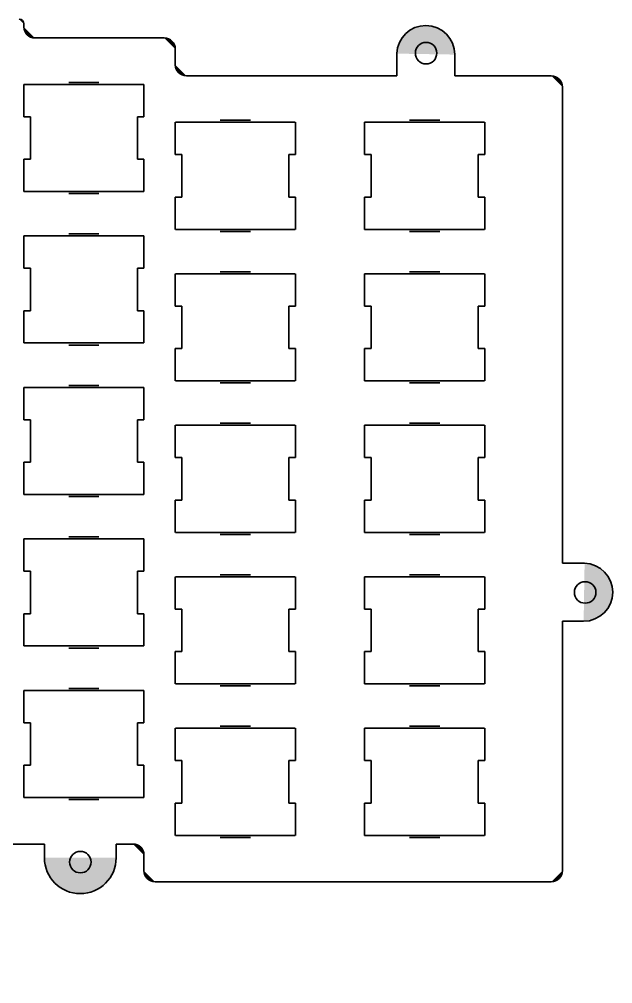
# Model space of a CAD drawing. Header units: inches. Extents: x 20 to 186, y -171 to -37.
# Drawn here: x 111.5 to 186.1, y -159.6 to -38.4 of the extents above; entities that cross this region are included whole.
import ezdxf

# ---------------------------------------------------------------- set-up
doc = ezdxf.new("R2010")
doc.units = ezdxf.units.IN
doc.header["$MEASUREMENT"] = 0
doc.layers.add('Layer 1', color=7, linetype='Continuous')

# ---------------------------------------------------------------- blocks, each defined once
blk = doc.blocks.new('block 8')
at = {"layer": 'Layer 1', "color": 250, "lineweight": 35, "true_color": 0x231f20}
blk.add_open_spline([(162.65, -41.29), (163.4, -41.29), (164, -41.89), (164, -42.64), (164, -43.38), (163.4, -43.99), (162.65, -43.99), (161.91, -43.99), (161.3, -43.38), (161.3, -42.64), (161.3, -41.89), (161.91, -41.29), (162.65, -41.29)], degree=3, knots=[0, 0, 0, 0, 1, 1, 1, 2, 2, 2, 3, 3, 3, 4, 4, 4, 4], dxfattribs=at)
blk = doc.blocks.new('block 9')
at = {"layer": 'Layer 1', "color": 250, "lineweight": 35, "true_color": 0x231f20}
blk.add_open_spline([(182.66, -109.1), (183.4, -109.1), (184.01, -109.71), (184.01, -110.45), (184.01, -111.2), (183.4, -111.8), (182.66, -111.8), (181.91, -111.8), (181.31, -111.2), (181.31, -110.45), (181.31, -109.71), (181.91, -109.1), (182.66, -109.1)], degree=3, knots=[0, 0, 0, 0, 1, 1, 1, 2, 2, 2, 3, 3, 3, 4, 4, 4, 4], dxfattribs=at)
blk = doc.blocks.new('block 11')
at = {"layer": 'Layer 1', "color": 250, "lineweight": 35, "true_color": 0x231f20}
blk.add_open_spline([(119.16, -143.01), (119.9, -143.01), (120.51, -143.62), (120.51, -144.36), (120.51, -145.11), (119.9, -145.71), (119.16, -145.71), (118.41, -145.71), (117.81, -145.11), (117.81, -144.36), (117.81, -143.62), (118.41, -143.01), (119.16, -143.01)], degree=3, knots=[0, 0, 0, 0, 1, 1, 1, 2, 2, 2, 3, 3, 3, 4, 4, 4, 4], dxfattribs=at)
blk = doc.blocks.new('block 14')
at = {"layer": 'Layer 1', "color": 250, "lineweight": 35, "true_color": 0x231f20}
for points in [[(54.89, -53.05), (54.89, -48.98)], [(69.99, -48.98), (54.91, -48.98)], [(70.01, -53.05), (70.01, -48.98)], [(112.87, -50.64), (112.04, -50.64)], [(127.16, -50.64), (126.33, -50.64)], [(55.72, -58.38), (55.72, -53.05)], [(69.18, -58.38), (69.18, -53.05)], [(112.87, -55.97), (112.04, -55.97)], [(127.16, -55.97), (126.33, -55.97)], [(54.89, -62.45), (54.89, -58.38)], [(70.01, -62.45), (70.01, -58.38)], [(69.99, -62.45), (54.91, -62.45)]]:
    blk.add_lwpolyline(points, dxfattribs=at)
blk = doc.blocks.new('block 15')
at = {"layer": 'Layer 1', "color": 250, "lineweight": 35, "true_color": 0x231f20}
for points in [[(121.5, -46.32), (117.69, -46.32)], [(121.5, -60.29), (117.69, -60.29)]]:
    blk.add_lwpolyline(points, dxfattribs=at)
blk = doc.blocks.new('block 16')
at = {"layer": 'Layer 1', "color": 250, "lineweight": 35, "true_color": 0x231f20}
for points in [[(112.04, -50.64), (112.04, -46.57)], [(127.14, -46.57), (112.06, -46.57)], [(127.16, -50.64), (127.16, -46.57)], [(112.87, -55.97), (112.87, -50.64)], [(126.33, -55.97), (126.33, -50.64)], [(112.04, -60.03), (112.04, -55.97)], [(127.16, -60.03), (127.16, -55.97)], [(127.14, -60.03), (112.06, -60.03)], [(154.91, -93.5), (154.91, -89.43)], [(170.01, -89.43), (154.92, -89.43)], [(170.02, -93.5), (170.02, -89.43)], [(155.73, -98.83), (155.73, -93.5)], [(169.19, -98.83), (169.19, -93.5)], [(154.91, -102.9), (154.91, -98.83)], [(170.02, -102.9), (170.02, -98.83)], [(170.01, -102.9), (154.92, -102.9)]]:
    blk.add_lwpolyline(points, dxfattribs=at)
blk = doc.blocks.new('block 17')
at = {"layer": 'Layer 1', "color": 250, "lineweight": 35, "true_color": 0x231f20}
for points in [[(164.37, -89.18), (160.56, -89.18)], [(164.37, -103.15), (160.56, -103.15)]]:
    blk.add_lwpolyline(points, dxfattribs=at)
blk = doc.blocks.new('block 18')
at = {"layer": 'Layer 1', "color": 250, "lineweight": 35, "true_color": 0x231f20}
for points in [[(155.73, -93.5), (154.91, -93.5)], [(170.02, -93.5), (169.19, -93.5)], [(155.73, -98.83), (154.91, -98.83)], [(170.02, -98.83), (169.19, -98.83)], [(155.73, -112.55), (154.91, -112.55)], [(170.02, -112.55), (169.19, -112.55)], [(155.73, -117.88), (154.91, -117.88)], [(170.02, -117.88), (169.19, -117.88)]]:
    blk.add_lwpolyline(points, dxfattribs=at)
blk = doc.blocks.new('block 19')
at = {"layer": 'Layer 1', "color": 250, "lineweight": 35, "true_color": 0x231f20}
for points in [[(164.37, -108.23), (160.56, -108.23)], [(164.37, -122.2), (160.56, -122.2)]]:
    blk.add_lwpolyline(points, dxfattribs=at)
blk = doc.blocks.new('block 20')
at = {"layer": 'Layer 1', "color": 250, "lineweight": 35, "true_color": 0x231f20}
for points in [[(155.73, -55.4), (154.91, -55.4)], [(170.02, -55.4), (169.19, -55.4)], [(155.73, -60.73), (154.91, -60.73)], [(170.02, -60.73), (169.19, -60.73)], [(154.91, -112.55), (154.91, -108.48)], [(170.01, -108.48), (154.92, -108.48)], [(170.02, -112.55), (170.02, -108.48)], [(155.73, -117.88), (155.73, -112.55)], [(169.19, -117.88), (169.19, -112.55)], [(154.91, -121.95), (154.91, -117.88)], [(170.02, -121.95), (170.02, -117.88)], [(170.01, -121.95), (154.92, -121.95)]]:
    blk.add_lwpolyline(points, dxfattribs=at)
blk = doc.blocks.new('block 21')
at = {"layer": 'Layer 1', "color": 250, "lineweight": 35, "true_color": 0x231f20}
for points in [[(164.37, -51.08), (160.56, -51.08)], [(164.37, -65.05), (160.56, -65.05)]]:
    blk.add_lwpolyline(points, dxfattribs=at)
blk = doc.blocks.new('block 22')
at = {"layer": 'Layer 1', "color": 250, "lineweight": 35, "true_color": 0x231f20}
for points in [[(154.91, -55.4), (154.91, -51.33)], [(170.01, -51.33), (154.92, -51.33)], [(170.02, -55.4), (170.02, -51.33)], [(155.73, -60.73), (155.73, -55.4)], [(169.19, -60.73), (169.19, -55.4)], [(154.91, -64.8), (154.91, -60.73)], [(170.02, -64.8), (170.02, -60.73)], [(170.01, -64.8), (154.92, -64.8)], [(154.91, -131.6), (154.91, -127.53)], [(170.01, -127.53), (154.92, -127.53)], [(170.02, -131.6), (170.02, -127.53)], [(155.73, -136.93), (155.73, -131.6)], [(169.19, -136.93), (169.19, -131.6)], [(154.91, -141), (154.91, -136.93)], [(170.02, -141), (170.02, -136.93)], [(170.01, -141), (154.92, -141)]]:
    blk.add_lwpolyline(points, dxfattribs=at)
blk = doc.blocks.new('block 23')
at = {"layer": 'Layer 1', "color": 250, "lineweight": 35, "true_color": 0x231f20}
for points in [[(164.37, -127.28), (160.56, -127.28)], [(164.37, -141.25), (160.56, -141.25)]]:
    blk.add_lwpolyline(points, dxfattribs=at)
blk = doc.blocks.new('block 24')
at = {"layer": 'Layer 1', "color": 250, "lineweight": 35, "true_color": 0x231f20}
for points in [[(154.91, -74.45), (154.91, -70.38)], [(170.01, -70.38), (154.92, -70.38)], [(170.02, -74.45), (170.02, -70.38)], [(155.73, -79.78), (155.73, -74.45)], [(169.19, -79.78), (169.19, -74.45)], [(154.91, -83.85), (154.91, -79.78)], [(170.02, -83.85), (170.02, -79.78)], [(170.01, -83.85), (154.92, -83.85)], [(155.73, -131.6), (154.91, -131.6)], [(170.02, -131.6), (169.19, -131.6)], [(155.73, -136.93), (154.91, -136.93)], [(170.02, -136.93), (169.19, -136.93)]]:
    blk.add_lwpolyline(points, dxfattribs=at)
blk = doc.blocks.new('block 25')
at = {"layer": 'Layer 1', "color": 250, "lineweight": 35, "true_color": 0x231f20}
for points in [[(164.37, -70.13), (160.56, -70.13)], [(164.37, -84.1), (160.56, -84.1)]]:
    blk.add_lwpolyline(points, dxfattribs=at)
blk = doc.blocks.new('block 26')
at = {"layer": 'Layer 1', "color": 250, "lineweight": 35, "true_color": 0x231f20}
for points in [[(155.73, -74.45), (154.91, -74.45)], [(170.02, -74.45), (169.19, -74.45)], [(155.73, -79.78), (154.91, -79.78)], [(170.02, -79.78), (169.19, -79.78)], [(30.3, -148.35), (42.95, -140.13)], [(42.96, -140.12), (45.17, -143.53)], [(44.48, -143.98), (47.39, -148.46)], [(30.28, -148.36), (32.5, -151.77)], [(48.08, -148.01), (50.29, -151.41)], [(33.19, -151.32), (36.09, -155.79)], [(37.63, -159.64), (50.28, -151.42)], [(35.4, -156.24), (37.62, -159.65)]]:
    blk.add_lwpolyline(points, dxfattribs=at)
blk = doc.blocks.new('block 56')
at = {"layer": 'Layer 1', "color": 250, "lineweight": 35, "true_color": 0x231f20}
for points in [[(131.09, -55.4), (131.09, -51.33)], [(146.19, -51.33), (131.11, -51.33)], [(146.21, -55.4), (146.21, -51.33)], [(131.92, -60.73), (131.92, -55.4)], [(145.38, -60.73), (145.38, -55.4)], [(131.09, -64.8), (131.09, -60.73)], [(146.21, -64.8), (146.21, -60.73)], [(146.19, -64.8), (131.11, -64.8)], [(92.99, -86.39), (92.99, -82.32)], [(108.09, -82.32), (93.01, -82.32)], [(108.11, -86.39), (108.11, -82.32)], [(93.82, -91.72), (93.82, -86.39)], [(107.28, -91.72), (107.28, -86.39)], [(92.99, -95.78), (92.99, -91.72)], [(108.11, -95.78), (108.11, -91.72)], [(108.09, -95.78), (93.01, -95.78)]]:
    blk.add_lwpolyline(points, dxfattribs=at)
blk = doc.blocks.new('block 57')
at = {"layer": 'Layer 1', "color": 250, "lineweight": 35, "true_color": 0x231f20}
for points in [[(140.55, -51.08), (136.74, -51.08)], [(140.55, -65.05), (136.74, -65.05)]]:
    blk.add_lwpolyline(points, dxfattribs=at)
blk = doc.blocks.new('block 58')
at = {"layer": 'Layer 1', "color": 250, "lineweight": 35, "true_color": 0x231f20}
for points in [[(131.92, -55.4), (131.09, -55.4)], [(146.21, -55.4), (145.38, -55.4)], [(131.92, -60.73), (131.09, -60.73)], [(146.21, -60.73), (145.38, -60.73)], [(131.09, -74.45), (131.09, -70.38)], [(146.19, -70.38), (131.11, -70.38)], [(146.21, -74.45), (146.21, -70.38)], [(131.92, -79.78), (131.92, -74.45)], [(145.38, -79.78), (145.38, -74.45)], [(131.09, -83.85), (131.09, -79.78)], [(146.21, -83.85), (146.21, -79.78)], [(146.19, -83.85), (131.11, -83.85)]]:
    blk.add_lwpolyline(points, dxfattribs=at)
blk = doc.blocks.new('block 59')
at = {"layer": 'Layer 1', "color": 250, "lineweight": 35, "true_color": 0x231f20}
for points in [[(140.55, -70.13), (136.74, -70.13)], [(140.55, -84.1), (136.74, -84.1)]]:
    blk.add_lwpolyline(points, dxfattribs=at)
blk = doc.blocks.new('block 60')
at = {"layer": 'Layer 1', "color": 250, "lineweight": 35, "true_color": 0x231f20}
for points in [[(131.92, -74.45), (131.09, -74.45)], [(146.21, -74.45), (145.38, -74.45)], [(131.92, -79.78), (131.09, -79.78)], [(146.21, -79.78), (145.38, -79.78)], [(131.92, -131.6), (131.09, -131.6)], [(146.21, -131.6), (145.38, -131.6)], [(131.92, -136.93), (131.09, -136.93)], [(146.21, -136.93), (145.38, -136.93)]]:
    blk.add_lwpolyline(points, dxfattribs=at)
blk = doc.blocks.new('block 61')
at = {"layer": 'Layer 1', "color": 250, "lineweight": 35, "true_color": 0x231f20}
for points in [[(140.55, -127.28), (136.74, -127.28)], [(140.55, -141.25), (136.74, -141.25)]]:
    blk.add_lwpolyline(points, dxfattribs=at)
blk = doc.blocks.new('block 62')
at = {"layer": 'Layer 1', "color": 250, "lineweight": 35, "true_color": 0x231f20}
for points in [[(131.09, -112.55), (131.09, -108.48)], [(146.19, -108.48), (131.11, -108.48)], [(146.21, -112.55), (146.21, -108.48)], [(131.92, -117.88), (131.92, -112.55)], [(145.38, -117.88), (145.38, -112.55)], [(131.09, -121.95), (131.09, -117.88)], [(146.21, -121.95), (146.21, -117.88)], [(146.19, -121.95), (131.11, -121.95)], [(131.09, -131.6), (131.09, -127.53)], [(146.19, -127.53), (131.11, -127.53)], [(146.21, -131.6), (146.21, -127.53)], [(131.92, -136.93), (131.92, -131.6)], [(145.38, -136.93), (145.38, -131.6)], [(131.09, -141), (131.09, -136.93)], [(146.21, -141), (146.21, -136.93)], [(146.19, -141), (131.11, -141)]]:
    blk.add_lwpolyline(points, dxfattribs=at)
blk = doc.blocks.new('block 63')
at = {"layer": 'Layer 1', "color": 250, "lineweight": 35, "true_color": 0x231f20}
for points in [[(140.55, -108.23), (136.74, -108.23)], [(140.55, -122.2), (136.74, -122.2)]]:
    blk.add_lwpolyline(points, dxfattribs=at)
blk = doc.blocks.new('block 64')
at = {"layer": 'Layer 1', "color": 250, "lineweight": 35, "true_color": 0x231f20}
for points in [[(131.92, -93.5), (131.09, -93.5)], [(146.21, -93.5), (145.38, -93.5)], [(131.92, -98.83), (131.09, -98.83)], [(146.21, -98.83), (145.38, -98.83)], [(131.92, -112.55), (131.09, -112.55)], [(146.21, -112.55), (145.38, -112.55)], [(131.92, -117.88), (131.09, -117.88)], [(146.21, -117.88), (145.38, -117.88)]]:
    blk.add_lwpolyline(points, dxfattribs=at)
blk = doc.blocks.new('block 65')
at = {"layer": 'Layer 1', "color": 250, "lineweight": 35, "true_color": 0x231f20}
for points in [[(140.55, -89.18), (136.74, -89.18)], [(140.55, -103.15), (136.74, -103.15)]]:
    blk.add_lwpolyline(points, dxfattribs=at)
blk = doc.blocks.new('block 66')
at = {"layer": 'Layer 1', "color": 250, "lineweight": 35, "true_color": 0x231f20}
for points in [[(131.09, -93.5), (131.09, -89.43)], [(146.19, -89.43), (131.11, -89.43)], [(146.21, -93.5), (146.21, -89.43)], [(131.92, -98.83), (131.92, -93.5)], [(145.38, -98.83), (145.38, -93.5)], [(131.09, -102.9), (131.09, -98.83)], [(146.21, -102.9), (146.21, -98.83)], [(146.19, -102.9), (131.11, -102.9)], [(112.04, -126.84), (112.04, -122.77)], [(127.14, -122.77), (112.06, -122.77)], [(127.16, -126.84), (127.16, -122.77)], [(112.87, -132.17), (112.87, -126.84)], [(126.33, -132.17), (126.33, -126.84)], [(112.04, -136.23), (112.04, -132.17)], [(127.16, -136.23), (127.16, -132.17)], [(127.14, -136.23), (112.06, -136.23)]]:
    blk.add_lwpolyline(points, dxfattribs=at)
blk = doc.blocks.new('block 67')
at = {"layer": 'Layer 1', "color": 250, "lineweight": 35, "true_color": 0x231f20}
for points in [[(121.5, -122.52), (117.69, -122.52)], [(121.5, -136.49), (117.69, -136.49)]]:
    blk.add_lwpolyline(points, dxfattribs=at)
blk = doc.blocks.new('block 68')
at = {"layer": 'Layer 1', "color": 250, "lineweight": 35, "true_color": 0x231f20}
for points in [[(112.04, -88.74), (112.04, -84.67)], [(127.14, -84.67), (112.06, -84.67)], [(127.16, -88.74), (127.16, -84.67)], [(112.87, -94.07), (112.87, -88.74)], [(126.33, -94.07), (126.33, -88.74)], [(112.04, -98.13), (112.04, -94.07)], [(127.16, -98.13), (127.16, -94.07)], [(127.14, -98.13), (112.06, -98.13)], [(112.87, -126.84), (112.04, -126.84)], [(127.16, -126.84), (126.33, -126.84)], [(112.87, -132.17), (112.04, -132.17)], [(127.16, -132.17), (126.33, -132.17)]]:
    blk.add_lwpolyline(points, dxfattribs=at)
blk = doc.blocks.new('block 69')
at = {"layer": 'Layer 1', "color": 250, "lineweight": 35, "true_color": 0x231f20}
for points in [[(121.5, -84.42), (117.69, -84.42)], [(121.5, -98.39), (117.69, -98.39)]]:
    blk.add_lwpolyline(points, dxfattribs=at)
blk = doc.blocks.new('block 70')
at = {"layer": 'Layer 1', "color": 250, "lineweight": 35, "true_color": 0x231f20}
for points in [[(112.87, -88.74), (112.04, -88.74)], [(127.16, -88.74), (126.33, -88.74)], [(112.87, -94.07), (112.04, -94.07)], [(127.16, -94.07), (126.33, -94.07)], [(112.87, -107.79), (112.04, -107.79)], [(127.16, -107.79), (126.33, -107.79)], [(112.87, -113.12), (112.04, -113.12)], [(127.16, -113.12), (126.33, -113.12)]]:
    blk.add_lwpolyline(points, dxfattribs=at)
blk = doc.blocks.new('block 71')
at = {"layer": 'Layer 1', "color": 250, "lineweight": 35, "true_color": 0x231f20}
for points in [[(121.5, -103.47), (117.69, -103.47)], [(121.5, -117.44), (117.69, -117.44)]]:
    blk.add_lwpolyline(points, dxfattribs=at)
blk = doc.blocks.new('block 72')
at = {"layer": 'Layer 1', "color": 250, "lineweight": 35, "true_color": 0x231f20}
for points in [[(112.04, -69.69), (112.04, -65.62)], [(127.14, -65.62), (112.06, -65.62)], [(127.16, -69.69), (127.16, -65.62)], [(112.87, -75.02), (112.87, -69.69)], [(126.33, -75.02), (126.33, -69.69)], [(112.04, -79.08), (112.04, -75.02)], [(127.16, -79.08), (127.16, -75.02)], [(127.14, -79.08), (112.06, -79.08)], [(112.04, -107.79), (112.04, -103.72)], [(127.14, -103.72), (112.06, -103.72)], [(127.16, -107.79), (127.16, -103.72)], [(112.87, -113.12), (112.87, -107.79)], [(126.33, -113.12), (126.33, -107.79)], [(112.04, -117.18), (112.04, -113.12)], [(127.16, -117.18), (127.16, -113.12)], [(127.14, -117.18), (112.06, -117.18)]]:
    blk.add_lwpolyline(points, dxfattribs=at)
blk = doc.blocks.new('block 73')
at = {"layer": 'Layer 1', "color": 250, "lineweight": 35, "true_color": 0x231f20}
for points in [[(121.5, -65.37), (117.69, -65.37)], [(121.5, -79.34), (117.69, -79.34)]]:
    blk.add_lwpolyline(points, dxfattribs=at)
blk = doc.blocks.new('block 74')
at = {"layer": 'Layer 1', "color": 250, "lineweight": 35, "true_color": 0x231f20}
for points in [[(112.87, -69.69), (112.04, -69.69)], [(127.16, -69.69), (126.33, -69.69)], [(112.87, -75.02), (112.04, -75.02)], [(127.16, -75.02), (126.33, -75.02)]]:
    blk.add_lwpolyline(points, dxfattribs=at)
blk = doc.blocks.new('block 77')
at = {"layer": 'Layer 1', "color": 250, "lineweight": 35, "true_color": 0x231f20}
blk.add_open_spline([(162.65, -41.29), (163.4, -41.29), (164, -41.89), (164, -42.64), (164, -43.38), (163.4, -43.99), (162.65, -43.99), (161.91, -43.99), (161.3, -43.38), (161.3, -42.64), (161.3, -41.89), (161.91, -41.29), (162.65, -41.29)], degree=3, knots=[0, 0, 0, 0, 1, 1, 1, 2, 2, 2, 3, 3, 3, 4, 4, 4, 4], dxfattribs=at)
blk = doc.blocks.new('block 78')
at = {"layer": 'Layer 1', "color": 250, "lineweight": 35, "true_color": 0x231f20}
blk.add_open_spline([(182.66, -109.1), (183.4, -109.1), (184.01, -109.71), (184.01, -110.45), (184.01, -111.2), (183.4, -111.8), (182.66, -111.8), (181.91, -111.8), (181.31, -111.2), (181.31, -110.45), (181.31, -109.71), (181.91, -109.1), (182.66, -109.1)], degree=3, knots=[0, 0, 0, 0, 1, 1, 1, 2, 2, 2, 3, 3, 3, 4, 4, 4, 4], dxfattribs=at)
blk = doc.blocks.new('block 80')
at = {"layer": 'Layer 1', "color": 250, "lineweight": 35, "true_color": 0x231f20}
blk.add_open_spline([(119.16, -143.01), (119.9, -143.01), (120.51, -143.62), (120.51, -144.36), (120.51, -145.11), (119.9, -145.71), (119.16, -145.71), (118.41, -145.71), (117.81, -145.11), (117.81, -144.36), (117.81, -143.62), (118.41, -143.01), (119.16, -143.01)], degree=3, knots=[0, 0, 0, 0, 1, 1, 1, 2, 2, 2, 3, 3, 3, 4, 4, 4, 4], dxfattribs=at)
blk = doc.blocks.new('block 83')
at = {"layer": 'Layer 1', "color": 250, "lineweight": 35, "true_color": 0x231f20}
for points in [[(54.89, -53.05), (54.89, -48.98)], [(69.99, -48.98), (54.91, -48.98)], [(70.01, -53.05), (70.01, -48.98)], [(112.87, -50.64), (112.04, -50.64)], [(127.16, -50.64), (126.33, -50.64)], [(55.72, -58.38), (55.72, -53.05)], [(69.18, -58.38), (69.18, -53.05)], [(112.87, -55.97), (112.04, -55.97)], [(127.16, -55.97), (126.33, -55.97)], [(54.89, -62.45), (54.89, -58.38)], [(70.01, -62.45), (70.01, -58.38)], [(69.99, -62.45), (54.91, -62.45)]]:
    blk.add_lwpolyline(points, dxfattribs=at)
blk = doc.blocks.new('block 84')
at = {"layer": 'Layer 1', "color": 250, "lineweight": 35, "true_color": 0x231f20}
for points in [[(121.5, -46.32), (117.69, -46.32)], [(121.5, -60.29), (117.69, -60.29)]]:
    blk.add_lwpolyline(points, dxfattribs=at)
blk = doc.blocks.new('block 85')
at = {"layer": 'Layer 1', "color": 250, "lineweight": 35, "true_color": 0x231f20}
for points in [[(112.04, -50.64), (112.04, -46.57)], [(127.14, -46.57), (112.06, -46.57)], [(127.16, -50.64), (127.16, -46.57)], [(112.87, -55.97), (112.87, -50.64)], [(126.33, -55.97), (126.33, -50.64)], [(112.04, -60.03), (112.04, -55.97)], [(127.16, -60.03), (127.16, -55.97)], [(127.14, -60.03), (112.06, -60.03)], [(154.91, -93.5), (154.91, -89.43)], [(170.01, -89.43), (154.92, -89.43)], [(170.02, -93.5), (170.02, -89.43)], [(155.73, -98.83), (155.73, -93.5)], [(169.19, -98.83), (169.19, -93.5)], [(154.91, -102.9), (154.91, -98.83)], [(170.02, -102.9), (170.02, -98.83)], [(170.01, -102.9), (154.92, -102.9)]]:
    blk.add_lwpolyline(points, dxfattribs=at)
blk = doc.blocks.new('block 86')
at = {"layer": 'Layer 1', "color": 250, "lineweight": 35, "true_color": 0x231f20}
for points in [[(164.37, -89.18), (160.56, -89.18)], [(164.37, -103.15), (160.56, -103.15)]]:
    blk.add_lwpolyline(points, dxfattribs=at)
blk = doc.blocks.new('block 87')
at = {"layer": 'Layer 1', "color": 250, "lineweight": 35, "true_color": 0x231f20}
for points in [[(155.73, -93.5), (154.91, -93.5)], [(170.02, -93.5), (169.19, -93.5)], [(155.73, -98.83), (154.91, -98.83)], [(170.02, -98.83), (169.19, -98.83)], [(155.73, -112.55), (154.91, -112.55)], [(170.02, -112.55), (169.19, -112.55)], [(155.73, -117.88), (154.91, -117.88)], [(170.02, -117.88), (169.19, -117.88)]]:
    blk.add_lwpolyline(points, dxfattribs=at)
blk = doc.blocks.new('block 88')
at = {"layer": 'Layer 1', "color": 250, "lineweight": 35, "true_color": 0x231f20}
for points in [[(164.37, -108.23), (160.56, -108.23)], [(164.37, -122.2), (160.56, -122.2)]]:
    blk.add_lwpolyline(points, dxfattribs=at)
blk = doc.blocks.new('block 89')
at = {"layer": 'Layer 1', "color": 250, "lineweight": 35, "true_color": 0x231f20}
for points in [[(155.73, -55.4), (154.91, -55.4)], [(170.02, -55.4), (169.19, -55.4)], [(155.73, -60.73), (154.91, -60.73)], [(170.02, -60.73), (169.19, -60.73)], [(154.91, -112.55), (154.91, -108.48)], [(170.01, -108.48), (154.92, -108.48)], [(170.02, -112.55), (170.02, -108.48)], [(155.73, -117.88), (155.73, -112.55)], [(169.19, -117.88), (169.19, -112.55)], [(154.91, -121.95), (154.91, -117.88)], [(170.02, -121.95), (170.02, -117.88)], [(170.01, -121.95), (154.92, -121.95)]]:
    blk.add_lwpolyline(points, dxfattribs=at)
blk = doc.blocks.new('block 90')
at = {"layer": 'Layer 1', "color": 250, "lineweight": 35, "true_color": 0x231f20}
for points in [[(164.37, -51.08), (160.56, -51.08)], [(164.37, -65.05), (160.56, -65.05)]]:
    blk.add_lwpolyline(points, dxfattribs=at)
blk = doc.blocks.new('block 91')
at = {"layer": 'Layer 1', "color": 250, "lineweight": 35, "true_color": 0x231f20}
for points in [[(154.91, -55.4), (154.91, -51.33)], [(170.01, -51.33), (154.92, -51.33)], [(170.02, -55.4), (170.02, -51.33)], [(155.73, -60.73), (155.73, -55.4)], [(169.19, -60.73), (169.19, -55.4)], [(154.91, -64.8), (154.91, -60.73)], [(170.02, -64.8), (170.02, -60.73)], [(170.01, -64.8), (154.92, -64.8)], [(154.91, -131.6), (154.91, -127.53)], [(170.01, -127.53), (154.92, -127.53)], [(170.02, -131.6), (170.02, -127.53)], [(155.73, -136.93), (155.73, -131.6)], [(169.19, -136.93), (169.19, -131.6)], [(154.91, -141), (154.91, -136.93)], [(170.02, -141), (170.02, -136.93)], [(170.01, -141), (154.92, -141)]]:
    blk.add_lwpolyline(points, dxfattribs=at)
blk = doc.blocks.new('block 92')
at = {"layer": 'Layer 1', "color": 250, "lineweight": 35, "true_color": 0x231f20}
for points in [[(164.37, -127.28), (160.56, -127.28)], [(164.37, -141.25), (160.56, -141.25)]]:
    blk.add_lwpolyline(points, dxfattribs=at)
blk = doc.blocks.new('block 93')
at = {"layer": 'Layer 1', "color": 250, "lineweight": 35, "true_color": 0x231f20}
for points in [[(154.91, -74.45), (154.91, -70.38)], [(170.01, -70.38), (154.92, -70.38)], [(170.02, -74.45), (170.02, -70.38)], [(155.73, -79.78), (155.73, -74.45)], [(169.19, -79.78), (169.19, -74.45)], [(154.91, -83.85), (154.91, -79.78)], [(170.02, -83.85), (170.02, -79.78)], [(170.01, -83.85), (154.92, -83.85)], [(155.73, -131.6), (154.91, -131.6)], [(170.02, -131.6), (169.19, -131.6)], [(155.73, -136.93), (154.91, -136.93)], [(170.02, -136.93), (169.19, -136.93)]]:
    blk.add_lwpolyline(points, dxfattribs=at)
blk = doc.blocks.new('block 94')
at = {"layer": 'Layer 1', "color": 250, "lineweight": 35, "true_color": 0x231f20}
for points in [[(164.37, -70.13), (160.56, -70.13)], [(164.37, -84.1), (160.56, -84.1)]]:
    blk.add_lwpolyline(points, dxfattribs=at)
blk = doc.blocks.new('block 95')
at = {"layer": 'Layer 1', "color": 250, "lineweight": 35, "true_color": 0x231f20}
for points in [[(155.73, -74.45), (154.91, -74.45)], [(170.02, -74.45), (169.19, -74.45)], [(155.73, -79.78), (154.91, -79.78)], [(170.02, -79.78), (169.19, -79.78)], [(30.3, -148.35), (42.95, -140.13)], [(42.96, -140.12), (45.17, -143.53)], [(44.48, -143.98), (47.39, -148.46)], [(30.28, -148.36), (32.5, -151.77)], [(48.08, -148.01), (50.29, -151.41)], [(33.19, -151.32), (36.09, -155.79)], [(37.63, -159.64), (50.28, -151.42)], [(35.4, -156.24), (37.62, -159.65)]]:
    blk.add_lwpolyline(points, dxfattribs=at)
blk = doc.blocks.new('block 125')
at = {"layer": 'Layer 1', "color": 250, "lineweight": 35, "true_color": 0x231f20}
for points in [[(131.09, -55.4), (131.09, -51.33)], [(146.19, -51.33), (131.11, -51.33)], [(146.21, -55.4), (146.21, -51.33)], [(131.92, -60.73), (131.92, -55.4)], [(145.38, -60.73), (145.38, -55.4)], [(131.09, -64.8), (131.09, -60.73)], [(146.21, -64.8), (146.21, -60.73)], [(146.19, -64.8), (131.11, -64.8)], [(92.99, -86.39), (92.99, -82.32)], [(108.09, -82.32), (93.01, -82.32)], [(108.11, -86.39), (108.11, -82.32)], [(93.82, -91.72), (93.82, -86.39)], [(107.28, -91.72), (107.28, -86.39)], [(92.99, -95.78), (92.99, -91.72)], [(108.11, -95.78), (108.11, -91.72)], [(108.09, -95.78), (93.01, -95.78)]]:
    blk.add_lwpolyline(points, dxfattribs=at)
blk = doc.blocks.new('block 126')
at = {"layer": 'Layer 1', "color": 250, "lineweight": 35, "true_color": 0x231f20}
for points in [[(140.55, -51.08), (136.74, -51.08)], [(140.55, -65.05), (136.74, -65.05)]]:
    blk.add_lwpolyline(points, dxfattribs=at)
blk = doc.blocks.new('block 127')
at = {"layer": 'Layer 1', "color": 250, "lineweight": 35, "true_color": 0x231f20}
for points in [[(131.92, -55.4), (131.09, -55.4)], [(146.21, -55.4), (145.38, -55.4)], [(131.92, -60.73), (131.09, -60.73)], [(146.21, -60.73), (145.38, -60.73)], [(131.09, -74.45), (131.09, -70.38)], [(146.19, -70.38), (131.11, -70.38)], [(146.21, -74.45), (146.21, -70.38)], [(131.92, -79.78), (131.92, -74.45)], [(145.38, -79.78), (145.38, -74.45)], [(131.09, -83.85), (131.09, -79.78)], [(146.21, -83.85), (146.21, -79.78)], [(146.19, -83.85), (131.11, -83.85)]]:
    blk.add_lwpolyline(points, dxfattribs=at)
blk = doc.blocks.new('block 128')
at = {"layer": 'Layer 1', "color": 250, "lineweight": 35, "true_color": 0x231f20}
for points in [[(140.55, -70.13), (136.74, -70.13)], [(140.55, -84.1), (136.74, -84.1)]]:
    blk.add_lwpolyline(points, dxfattribs=at)
blk = doc.blocks.new('block 129')
at = {"layer": 'Layer 1', "color": 250, "lineweight": 35, "true_color": 0x231f20}
for points in [[(131.92, -74.45), (131.09, -74.45)], [(146.21, -74.45), (145.38, -74.45)], [(131.92, -79.78), (131.09, -79.78)], [(146.21, -79.78), (145.38, -79.78)], [(131.92, -131.6), (131.09, -131.6)], [(146.21, -131.6), (145.38, -131.6)], [(131.92, -136.93), (131.09, -136.93)], [(146.21, -136.93), (145.38, -136.93)]]:
    blk.add_lwpolyline(points, dxfattribs=at)
blk = doc.blocks.new('block 130')
at = {"layer": 'Layer 1', "color": 250, "lineweight": 35, "true_color": 0x231f20}
for points in [[(140.55, -127.28), (136.74, -127.28)], [(140.55, -141.25), (136.74, -141.25)]]:
    blk.add_lwpolyline(points, dxfattribs=at)
blk = doc.blocks.new('block 131')
at = {"layer": 'Layer 1', "color": 250, "lineweight": 35, "true_color": 0x231f20}
for points in [[(131.09, -112.55), (131.09, -108.48)], [(146.19, -108.48), (131.11, -108.48)], [(146.21, -112.55), (146.21, -108.48)], [(131.92, -117.88), (131.92, -112.55)], [(145.38, -117.88), (145.38, -112.55)], [(131.09, -121.95), (131.09, -117.88)], [(146.21, -121.95), (146.21, -117.88)], [(146.19, -121.95), (131.11, -121.95)], [(131.09, -131.6), (131.09, -127.53)], [(146.19, -127.53), (131.11, -127.53)], [(146.21, -131.6), (146.21, -127.53)], [(131.92, -136.93), (131.92, -131.6)], [(145.38, -136.93), (145.38, -131.6)], [(131.09, -141), (131.09, -136.93)], [(146.21, -141), (146.21, -136.93)], [(146.19, -141), (131.11, -141)]]:
    blk.add_lwpolyline(points, dxfattribs=at)
blk = doc.blocks.new('block 132')
at = {"layer": 'Layer 1', "color": 250, "lineweight": 35, "true_color": 0x231f20}
for points in [[(140.55, -108.23), (136.74, -108.23)], [(140.55, -122.2), (136.74, -122.2)]]:
    blk.add_lwpolyline(points, dxfattribs=at)
blk = doc.blocks.new('block 133')
at = {"layer": 'Layer 1', "color": 250, "lineweight": 35, "true_color": 0x231f20}
for points in [[(131.92, -93.5), (131.09, -93.5)], [(146.21, -93.5), (145.38, -93.5)], [(131.92, -98.83), (131.09, -98.83)], [(146.21, -98.83), (145.38, -98.83)], [(131.92, -112.55), (131.09, -112.55)], [(146.21, -112.55), (145.38, -112.55)], [(131.92, -117.88), (131.09, -117.88)], [(146.21, -117.88), (145.38, -117.88)]]:
    blk.add_lwpolyline(points, dxfattribs=at)
blk = doc.blocks.new('block 134')
at = {"layer": 'Layer 1', "color": 250, "lineweight": 35, "true_color": 0x231f20}
for points in [[(140.55, -89.18), (136.74, -89.18)], [(140.55, -103.15), (136.74, -103.15)]]:
    blk.add_lwpolyline(points, dxfattribs=at)
blk = doc.blocks.new('block 135')
at = {"layer": 'Layer 1', "color": 250, "lineweight": 35, "true_color": 0x231f20}
for points in [[(131.09, -93.5), (131.09, -89.43)], [(146.19, -89.43), (131.11, -89.43)], [(146.21, -93.5), (146.21, -89.43)], [(131.92, -98.83), (131.92, -93.5)], [(145.38, -98.83), (145.38, -93.5)], [(131.09, -102.9), (131.09, -98.83)], [(146.21, -102.9), (146.21, -98.83)], [(146.19, -102.9), (131.11, -102.9)], [(112.04, -126.84), (112.04, -122.77)], [(127.14, -122.77), (112.06, -122.77)], [(127.16, -126.84), (127.16, -122.77)], [(112.87, -132.17), (112.87, -126.84)], [(126.33, -132.17), (126.33, -126.84)], [(112.04, -136.23), (112.04, -132.17)], [(127.16, -136.23), (127.16, -132.17)], [(127.14, -136.23), (112.06, -136.23)]]:
    blk.add_lwpolyline(points, dxfattribs=at)
blk = doc.blocks.new('block 136')
at = {"layer": 'Layer 1', "color": 250, "lineweight": 35, "true_color": 0x231f20}
for points in [[(121.5, -122.52), (117.69, -122.52)], [(121.5, -136.49), (117.69, -136.49)]]:
    blk.add_lwpolyline(points, dxfattribs=at)
blk = doc.blocks.new('block 137')
at = {"layer": 'Layer 1', "color": 250, "lineweight": 35, "true_color": 0x231f20}
for points in [[(112.04, -88.74), (112.04, -84.67)], [(127.14, -84.67), (112.06, -84.67)], [(127.16, -88.74), (127.16, -84.67)], [(112.87, -94.07), (112.87, -88.74)], [(126.33, -94.07), (126.33, -88.74)], [(112.04, -98.13), (112.04, -94.07)], [(127.16, -98.13), (127.16, -94.07)], [(127.14, -98.13), (112.06, -98.13)], [(112.87, -126.84), (112.04, -126.84)], [(127.16, -126.84), (126.33, -126.84)], [(112.87, -132.17), (112.04, -132.17)], [(127.16, -132.17), (126.33, -132.17)]]:
    blk.add_lwpolyline(points, dxfattribs=at)
blk = doc.blocks.new('block 138')
at = {"layer": 'Layer 1', "color": 250, "lineweight": 35, "true_color": 0x231f20}
for points in [[(121.5, -84.42), (117.69, -84.42)], [(121.5, -98.39), (117.69, -98.39)]]:
    blk.add_lwpolyline(points, dxfattribs=at)
blk = doc.blocks.new('block 139')
at = {"layer": 'Layer 1', "color": 250, "lineweight": 35, "true_color": 0x231f20}
for points in [[(112.87, -88.74), (112.04, -88.74)], [(127.16, -88.74), (126.33, -88.74)], [(112.87, -94.07), (112.04, -94.07)], [(127.16, -94.07), (126.33, -94.07)], [(112.87, -107.79), (112.04, -107.79)], [(127.16, -107.79), (126.33, -107.79)], [(112.87, -113.12), (112.04, -113.12)], [(127.16, -113.12), (126.33, -113.12)]]:
    blk.add_lwpolyline(points, dxfattribs=at)
blk = doc.blocks.new('block 140')
at = {"layer": 'Layer 1', "color": 250, "lineweight": 35, "true_color": 0x231f20}
for points in [[(121.5, -103.47), (117.69, -103.47)], [(121.5, -117.44), (117.69, -117.44)]]:
    blk.add_lwpolyline(points, dxfattribs=at)
blk = doc.blocks.new('block 141')
at = {"layer": 'Layer 1', "color": 250, "lineweight": 35, "true_color": 0x231f20}
for points in [[(112.04, -69.69), (112.04, -65.62)], [(127.14, -65.62), (112.06, -65.62)], [(127.16, -69.69), (127.16, -65.62)], [(112.87, -75.02), (112.87, -69.69)], [(126.33, -75.02), (126.33, -69.69)], [(112.04, -79.08), (112.04, -75.02)], [(127.16, -79.08), (127.16, -75.02)], [(127.14, -79.08), (112.06, -79.08)], [(112.04, -107.79), (112.04, -103.72)], [(127.14, -103.72), (112.06, -103.72)], [(127.16, -107.79), (127.16, -103.72)], [(112.87, -113.12), (112.87, -107.79)], [(126.33, -113.12), (126.33, -107.79)], [(112.04, -117.18), (112.04, -113.12)], [(127.16, -117.18), (127.16, -113.12)], [(127.14, -117.18), (112.06, -117.18)]]:
    blk.add_lwpolyline(points, dxfattribs=at)
blk = doc.blocks.new('block 142')
at = {"layer": 'Layer 1', "color": 250, "lineweight": 35, "true_color": 0x231f20}
for points in [[(121.5, -65.37), (117.69, -65.37)], [(121.5, -79.34), (117.69, -79.34)]]:
    blk.add_lwpolyline(points, dxfattribs=at)
blk = doc.blocks.new('block 143')
at = {"layer": 'Layer 1', "color": 250, "lineweight": 35, "true_color": 0x231f20}
for points in [[(112.87, -69.69), (112.04, -69.69)], [(127.16, -69.69), (126.33, -69.69)], [(112.87, -75.02), (112.04, -75.02)], [(127.16, -75.02), (126.33, -75.02)]]:
    blk.add_lwpolyline(points, dxfattribs=at)
blk = doc.blocks.new('block 144')
at = {"layer": 'Layer 1', "true_color": 0xc1c230}
h = blk.add_hatch(color=52, dxfattribs=at)
h.dxf.hatch_style = 2
edge = h.paths.add_edge_path()
edge.add_spline(control_points=[(112.04, -38.95), (112.04, -38.64), (111.79, -38.38), (111.47, -38.38), (111.47, -38.38), (111.47, -38.38), (111.47, -38.38)], knot_values=[0, 0, 0, 0, 0.352778, 0.352778, 0.352778, 0.705556, 0.705556, 0.705556, 0.705556], degree=3, periodic=0)
edge.add_line((111.47, -38.38), (112.04, -38.95))
h = blk.add_hatch(color=52, dxfattribs=at)
h.dxf.hatch_style = 2
edge = h.paths.add_edge_path()
edge.add_spline(control_points=[(112.04, -39.33), (112.04, -40.11), (112.67, -40.73), (113.44, -40.73), (113.44, -40.73), (113.44, -40.73), (113.44, -40.73)], knot_values=[0, 0, 0, 0, 0.352778, 0.352778, 0.352778, 0.705556, 0.705556, 0.705556, 0.705556], degree=3, periodic=0)
edge.add_line((113.44, -40.73), (112.04, -39.33))
h = blk.add_hatch(color=52, dxfattribs=at)
h.dxf.hatch_style = 2
edge = h.paths.add_edge_path()
edge.add_spline(control_points=[(166.27, -42.82), (166.28, -40.81), (164.65, -39.17), (162.63, -39.16), (160.65, -39.15), (159.03, -40.72), (158.97, -42.7)], knot_values=[0, 0, 0, 0, 0.352778, 0.352778, 0.352778, 0.705556, 0.705556, 0.705556, 0.705556], degree=3, periodic=0)
edge.add_line((158.97, -42.7), (166.27, -42.82))
h = blk.add_hatch(color=52, dxfattribs=at)
h.dxf.hatch_style = 2
edge = h.paths.add_edge_path()
edge.add_spline(control_points=[(131.09, -42.13), (131.09, -41.36), (130.47, -40.73), (129.7, -40.73), (129.7, -40.73), (129.7, -40.73), (129.7, -40.73)], knot_values=[0, 0, 0, 0, 0.352778, 0.352778, 0.352778, 0.705556, 0.705556, 0.705556, 0.705556], degree=3, periodic=0)
edge.add_line((129.7, -40.73), (131.09, -42.13))
h = blk.add_hatch(color=52, dxfattribs=at)
h.dxf.hatch_style = 2
edge = h.paths.add_edge_path()
edge.add_spline(control_points=[(131.09, -44.1), (131.09, -44.87), (131.72, -45.49), (132.49, -45.49)], knot_values=[0, 0, 0, 0, 0.352778, 0.352778, 0.352778, 0.352778], degree=3, periodic=0)
edge.add_line((132.49, -45.49), (131.09, -44.1))
h = blk.add_hatch(color=52, dxfattribs=at)
h.dxf.hatch_style = 2
edge = h.paths.add_edge_path()
edge.add_spline(control_points=[(179.8, -46.89), (179.8, -46.12), (179.17, -45.49), (178.4, -45.49)], knot_values=[0, 0, 0, 0, 0.352778, 0.352778, 0.352778, 0.352778], degree=3, periodic=0)
edge.add_line((178.4, -45.49), (179.8, -46.89))
h = blk.add_hatch(color=52, dxfattribs=at)
h.dxf.hatch_style = 2
edge = h.paths.add_edge_path()
edge.add_spline(control_points=[(182.47, -114.07), (184.49, -114.08), (186.12, -112.44), (186.12, -110.43), (186.13, -108.45), (184.56, -106.84), (182.59, -106.77)], knot_values=[0, 0, 0, 0, 0.352778, 0.352778, 0.352778, 0.705556, 0.705556, 0.705556, 0.705556], degree=3, periodic=0)
edge.add_line((182.59, -106.77), (182.47, -114.07))
h = blk.add_hatch(color=52, dxfattribs=at)
h.dxf.hatch_style = 2
edge = h.paths.add_edge_path()
edge.add_spline(control_points=[(127.16, -143.47), (127.16, -142.7), (126.53, -142.08), (125.76, -142.08)], knot_values=[0, 0, 0, 0, 0.352778, 0.352778, 0.352778, 0.352778], degree=3, periodic=0)
edge.add_line((125.76, -142.08), (127.16, -143.47))
h = blk.add_hatch(color=52, dxfattribs=at)
h.dxf.hatch_style = 2
edge = h.paths.add_edge_path()
edge.add_spline(control_points=[(114.63, -143.81), (114.63, -146.3), (116.66, -148.32), (119.15, -148.32), (121.64, -148.32), (123.66, -146.3), (123.66, -143.81)], knot_values=[0, 0, 0, 0, 0.352778, 0.352778, 0.352778, 0.705556, 0.705556, 0.705556, 0.705556], degree=3, periodic=0)
edge.add_line((123.66, -143.81), (114.63, -143.81))
h = blk.add_hatch(color=52, dxfattribs=at)
h.dxf.hatch_style = 2
edge = h.paths.add_edge_path()
edge.add_spline(control_points=[(127.16, -145.44), (127.16, -146.21), (127.78, -146.84), (128.55, -146.84), (128.55, -146.84), (128.55, -146.84), (128.55, -146.84)], knot_values=[0, 0, 0, 0, 0.352778, 0.352778, 0.352778, 0.705556, 0.705556, 0.705556, 0.705556], degree=3, periodic=0)
edge.add_line((128.55, -146.84), (127.16, -145.44))
h = blk.add_hatch(color=52, dxfattribs=at)
h.dxf.hatch_style = 2
edge = h.paths.add_edge_path()
edge.add_spline(control_points=[(178.4, -146.84), (179.17, -146.84), (179.8, -146.21), (179.8, -145.44), (179.8, -145.44), (179.8, -145.44), (179.8, -145.44)], knot_values=[0, 0, 0, 0, 0.352778, 0.352778, 0.352778, 0.705556, 0.705556, 0.705556, 0.705556], degree=3, periodic=0)
edge.add_line((179.8, -145.44), (178.4, -146.84))
at = {"layer": 'Layer 1', "color": 250, "lineweight": 35, "true_color": 0x231f20}
for points in [[(112.04, -38.95), (112.04, -39.33)], [(113.44, -40.73), (129.7, -40.73)], [(131.09, -42.13), (131.09, -44.09)], [(158.97, -42.7), (158.97, -45.49)], [(166.27, -42.82), (166.27, -45.49)], [(132.49, -45.49), (158.97, -45.49)], [(166.27, -45.49), (178.4, -45.49)], [(179.8, -106.77), (179.8, -46.89)], [(182.59, -106.77), (179.8, -106.77)], [(182.47, -114.07), (179.8, -114.07)], [(179.8, -114.07), (179.8, -145.44)], [(109.25, -142.08), (114.63, -142.08)], [(114.63, -143.8), (114.63, -142.08)], [(123.66, -143.8), (123.66, -142.08)], [(123.66, -142.08), (125.76, -142.08)], [(127.16, -145.44), (127.16, -143.47)], [(128.55, -146.84), (178.4, -146.84)]]:
    blk.add_lwpolyline(points, dxfattribs=at)
for points in [[(112.04, -38.95), (112.04, -38.64), (111.79, -38.38), (111.47, -38.38), (111.47, -38.38), (111.47, -38.38), (111.47, -38.38)], [(112.04, -39.33), (112.04, -40.11), (112.67, -40.73), (113.44, -40.73), (113.44, -40.73), (113.44, -40.73), (113.44, -40.73)], [(166.27, -42.82), (166.28, -40.81), (164.65, -39.17), (162.63, -39.16), (160.65, -39.15), (159.03, -40.72), (158.97, -42.7)], [(131.09, -42.13), (131.09, -41.36), (130.47, -40.73), (129.7, -40.73), (129.7, -40.73), (129.7, -40.73), (129.7, -40.73)], [(182.47, -114.07), (184.49, -114.08), (186.12, -112.44), (186.12, -110.43), (186.13, -108.45), (184.56, -106.84), (182.59, -106.77)], [(114.63, -143.81), (114.63, -146.3), (116.66, -148.32), (119.15, -148.32), (121.64, -148.32), (123.66, -146.3), (123.66, -143.81)], [(127.16, -145.44), (127.16, -146.21), (127.78, -146.84), (128.55, -146.84), (128.55, -146.84), (128.55, -146.84), (128.55, -146.84)], [(178.4, -146.84), (179.17, -146.84), (179.8, -146.21), (179.8, -145.44), (179.8, -145.44), (179.8, -145.44), (179.8, -145.44)]]:
    blk.add_open_spline(points, degree=3, knots=[0, 0, 0, 0, 1, 1, 1, 2, 2, 2, 2], dxfattribs=at)
for points in [[(131.09, -44.1), (131.09, -44.87), (131.72, -45.49), (132.49, -45.49)], [(179.8, -46.89), (179.8, -46.12), (179.17, -45.49), (178.4, -45.49)], [(127.16, -143.47), (127.16, -142.7), (126.53, -142.08), (125.76, -142.08)]]:
    blk.add_open_spline(points, degree=3, dxfattribs=at)
blk = doc.blocks.new('block 2')
at = {"layer": 'Layer 1'}
for name in ['block 144', 'block 8', 'block 77', 'block 16', 'block 85', 'block 15', 'block 84', 'block 14', 'block 83', 'block 56', 'block 125', 'block 57', 'block 126', 'block 22', 'block 91', 'block 21', 'block 90', 'block 58', 'block 127', 'block 20', 'block 89', 'block 73', 'block 142', 'block 72', 'block 141', 'block 74', 'block 143', 'block 59', 'block 128', 'block 25', 'block 94', 'block 24', 'block 93', 'block 26', 'block 95', 'block 60', 'block 129', 'block 68', 'block 137', 'block 69', 'block 138', 'block 70', 'block 139', 'block 66', 'block 135', 'block 65', 'block 134', 'block 17', 'block 86', 'block 64', 'block 133', 'block 18', 'block 87', 'block 71', 'block 140', 'block 62', 'block 131', 'block 63', 'block 132', 'block 19', 'block 88', 'block 9', 'block 78', 'block 67', 'block 136', 'block 61', 'block 130', 'block 23', 'block 92', 'block 11', 'block 80']:
    blk.add_blockref(name, (0, 0), dxfattribs=at)

msp = doc.modelspace()

# ---------------------------------------------------------------- block references
at = {"layer": 'Layer 1'}
msp.add_blockref('block 2', (0, 0), dxfattribs=at)

doc.saveas('drawing.dxf')
